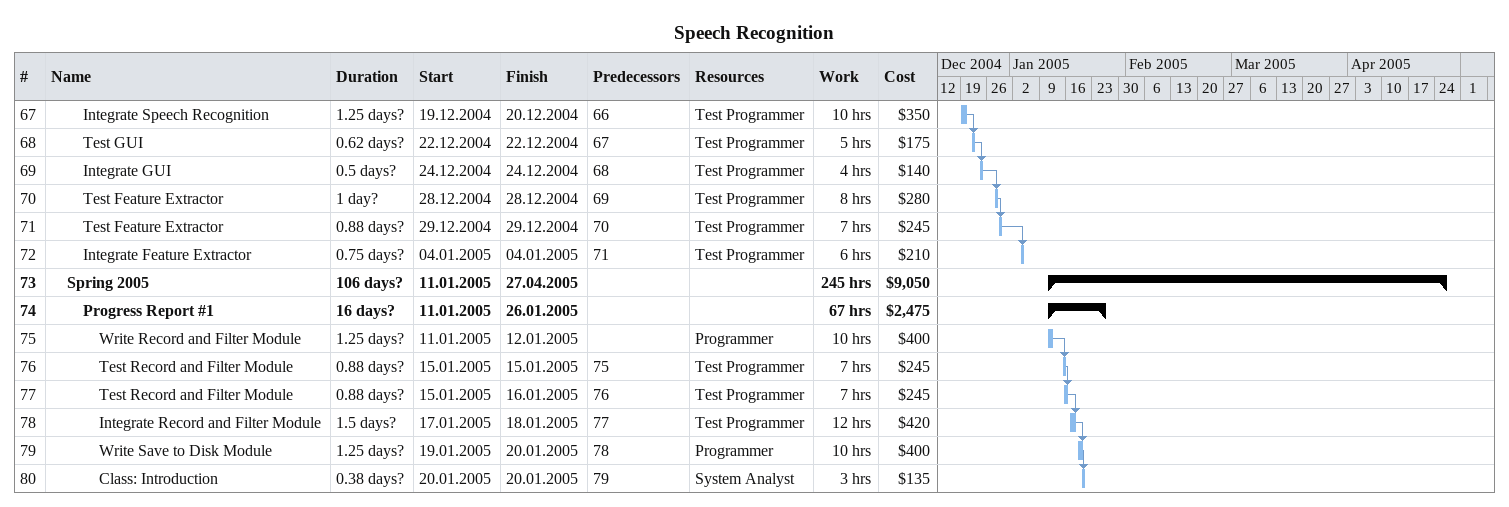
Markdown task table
Speech Recognition

| ID | Level | Task | Duration | Start | Finish | Predecessors | Resources | Work (h) | Cost ($) |
|---|---|---|---|---|---|---|---|---|---|
| 67 | 3 | Integrate Speech Recognition | 1.25d? | 2004-12-19 | 2004-12-20 | 66 | Test Programmer | 10 | 350 |
| 68 | 3 | Test GUI | 0.62d? | 2004-12-22 | 2004-12-22 | 67 | Test Programmer | 5 | 175 |
| 69 | 3 | Integrate GUI | 0.5d? | 2004-12-24 | 2004-12-24 | 68 | Test Programmer | 4 | 140 |
| 70 | 3 | Test Feature Extractor | 1d? | 2004-12-28 | 2004-12-28 | 69 | Test Programmer | 8 | 280 |
| 71 | 3 | Test Feature Extractor | 0.88d? | 2004-12-29 | 2004-12-29 | 70 | Test Programmer | 7 | 245 |
| 72 | 3 | Integrate Feature Extractor | 0.75d? | 2005-01-04 | 2005-01-04 | 71 | Test Programmer | 6 | 210 |
| 73 | 2 | **Spring 2005** | 106d? | 2005-01-11 | 2005-04-27 |  |  | 245 | 9050 |
| 74 | 3 | **Progress Report #1** | 16d? | 2005-01-11 | 2005-01-26 |  |  | 67 | 2475 |
| 75 | 4 | Write Record and Filter Module | 1.25d? | 2005-01-11 | 2005-01-12 |  | Programmer | 10 | 400 |
| 76 | 4 | Test Record and Filter Module | 0.88d? | 2005-01-15 | 2005-01-15 | 75 | Test Programmer | 7 | 245 |
| 77 | 4 | Test Record and Filter Module | 0.88d? | 2005-01-15 | 2005-01-16 | 76 | Test Programmer | 7 | 245 |
| 78 | 4 | Integrate Record and Filter Module | 1.5d? | 2005-01-17 | 2005-01-18 | 77 | Test Programmer | 12 | 420 |
| 79 | 4 | Write Save to Disk Module | 1.25d? | 2005-01-19 | 2005-01-20 | 78 | Programmer | 10 | 400 |
| 80 | 4 | Class: Introduction | 0.38d? | 2005-01-20 | 2005-01-20 | 79 | System Analyst | 3 | 135 |
